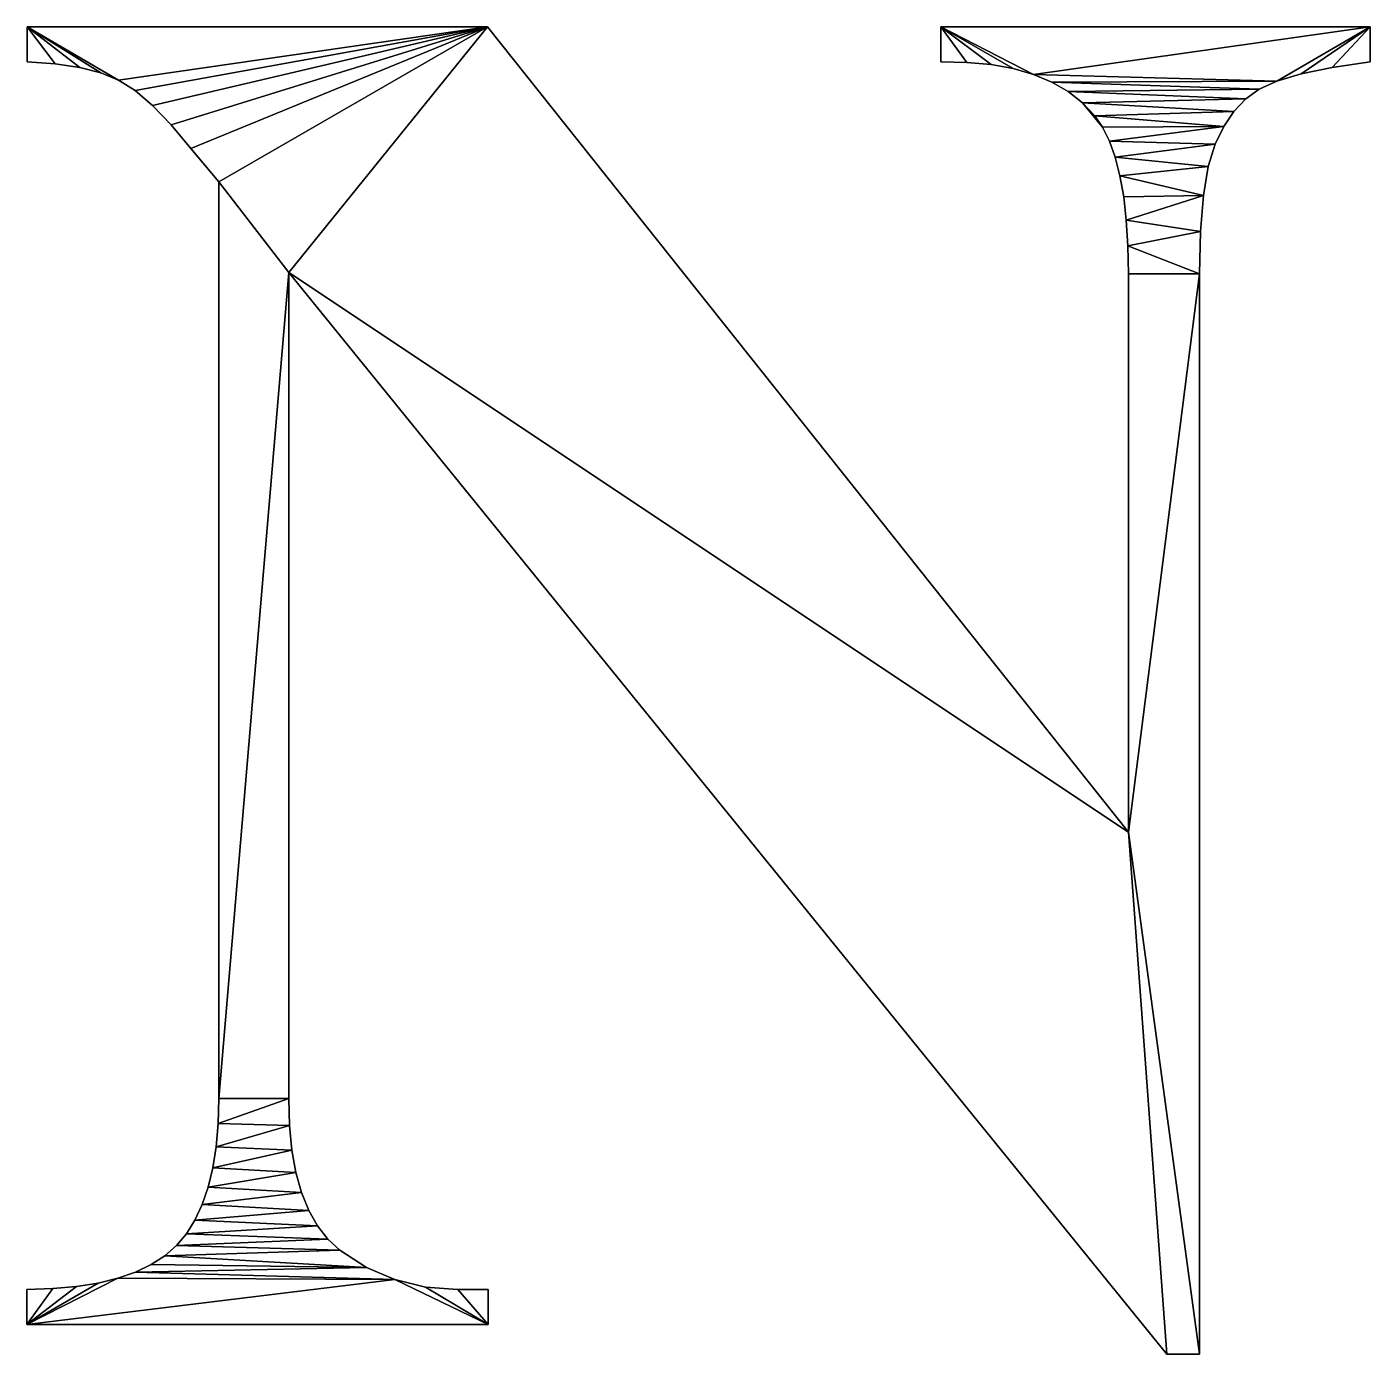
# Model space of a CAD drawing. Header units: metres. Extents: x 0.019 to 0.985, y -0.021 to 0.933.
import ezdxf

# ---------------------------------------------------------------- set-up
doc = ezdxf.new("R2010")
doc.units = ezdxf.units.M

msp = doc.modelspace()

# ---------------------------------------------------------------- meshes
at = {"layer": 'Armanisoft_0', "linetype": 'CONTINUOUS'}
mesh = msp.add_polyface(dxfattribs=at)
corners = [(0.350269, 0.932927), (0.810976, 0.353971), (0.810976, 0.755335), (0.810598, 0.775497), (0.809463, 0.79396), (0.807573, 0.810725), (0.804927, 0.82579), (0.801524, 0.839157), (0.797366, 0.850826), (0.792451, 0.860795), (0.78678, 0.869066), (0.77789, 0.878394), (0.767585, 0.886439), (0.755867, 0.893202), (0.742734, 0.898681), (0.728188, 0.902879), (0.712228, 0.905793), (0.694855, 0.907425), (0.676067, 0.907774), (0.676067, 0.932927), (0.984756, 0.932927), (0.984756, 0.907774), (0.957518, 0.903779), (0.935144, 0.899179), (0.917635, 0.893975), (0.904991, 0.888168), (0.895352, 0.881115), (0.886858, 0.872176), (0.879509, 0.861349), (0.873305, 0.848635), (0.868378, 0.832561), (0.864858, 0.811653), (0.862747, 0.785911), (0.862043, 0.755335), (0.862043, -0.021341), (0.838524, -0.021341), (0.207317, 0.756293), (0.207317, 0.162348), (0.207892, 0.142991), (0.209615, 0.125273), (0.212487, 0.109195), (0.216508, 0.094756), (0.221678, 0.081957), (0.227997, 0.070798), (0.235465, 0.061277), (0.244082, 0.053397), (0.26317, 0.04104), (0.283668, 0.032213), (0.305577, 0.026918), (0.328896, 0.025152), (0.35061, 0.025152), (0.35061, 0), (0.019055, 0), (0.019055, 0.025152), (0.037615, 0.025745), (0.054713, 0.027294), (0.07035, 0.029802), (0.084525, 0.033267), (0.09724, 0.037691), (0.108492, 0.043072), (0.118284, 0.04941), (0.126614, 0.056707), (0.133739, 0.065161), (0.139913, 0.074973), (0.145138, 0.086141), (0.149413, 0.098668), (0.152737, 0.112552), (0.155112, 0.127793), (0.156537, 0.144392), (0.157012, 0.162348), (0.157012, 0.821587), (0.136901, 0.845462), (0.122826, 0.86253), (0.109486, 0.876404), (0.09688, 0.887084), (0.08501, 0.894569), (0.072277, 0.89981), (0.057086, 0.903758), (0.039436, 0.906413), (0.019328, 0.907774), (0.019328, 0.932927), (0.350269, 0.932927), (0.501905, 2.029018), (-1.07132, -0.33082), (2.075131, -0.33082), (0.350269, 0.932927, 0.229421), (0.810976, 0.353971, 0.229421), (0.810976, 0.755335, 0.229421), (0.810598, 0.775497, 0.229421), (0.809463, 0.79396, 0.229421), (0.807573, 0.810725, 0.229421), (0.804927, 0.82579, 0.229421), (0.801524, 0.839157, 0.229421), (0.797366, 0.850826, 0.229421), (0.792451, 0.860795, 0.229421), (0.78678, 0.869066, 0.229421), (0.77789, 0.878394, 0.229421), (0.767585, 0.886439, 0.229421), (0.755867, 0.893202, 0.229421), (0.742734, 0.898681, 0.229421), (0.728188, 0.902879, 0.229421), (0.712228, 0.905793, 0.229421), (0.694855, 0.907425, 0.229421), (0.676067, 0.907774, 0.229421), (0.676067, 0.932927, 0.229421), (0.984756, 0.932927, 0.229421), (0.984756, 0.907774, 0.229421), (0.957518, 0.903779, 0.229421), (0.935144, 0.899179, 0.229421), (0.917635, 0.893975, 0.229421), (0.904991, 0.888168, 0.229421), (0.895352, 0.881115, 0.229421), (0.886858, 0.872176, 0.229421), (0.879509, 0.861349, 0.229421), (0.873305, 0.848635, 0.229421), (0.868378, 0.832561, 0.229421), (0.864858, 0.811653, 0.229421), (0.862747, 0.785911, 0.229421), (0.862043, 0.755335, 0.229421), (0.862043, -0.021341, 0.229421), (0.838524, -0.021341, 0.229421), (0.207317, 0.756293, 0.229421), (0.207317, 0.162348, 0.229421), (0.207892, 0.142991, 0.229421), (0.209615, 0.125273, 0.229421), (0.212487, 0.109195, 0.229421), (0.216508, 0.094756, 0.229421), (0.221678, 0.081957, 0.229421), (0.227997, 0.070798, 0.229421), (0.235465, 0.061277, 0.229421), (0.244082, 0.053397, 0.229421), (0.26317, 0.04104, 0.229421), (0.283668, 0.032213, 0.229421), (0.305577, 0.026918, 0.229421), (0.328896, 0.025152, 0.229421), (0.35061, 0.025152, 0.229421), (0.35061, 0, 0.229421), (0.019055, 0, 0.229421), (0.019055, 0.025152, 0.229421), (0.037615, 0.025745, 0.229421), (0.054713, 0.027294, 0.229421), (0.07035, 0.029802, 0.229421), (0.084525, 0.033267, 0.229421), (0.09724, 0.037691, 0.229421), (0.108492, 0.043072, 0.229421), (0.118284, 0.04941, 0.229421), (0.126614, 0.056707, 0.229421), (0.133739, 0.065161, 0.229421), (0.139913, 0.074973, 0.229421), (0.145138, 0.086141, 0.229421), (0.149413, 0.098668, 0.229421), (0.152737, 0.112552, 0.229421), (0.155112, 0.127793, 0.229421), (0.156537, 0.144392, 0.229421), (0.157012, 0.162348, 0.229421), (0.157012, 0.821587, 0.229421), (0.136901, 0.845462, 0.229421), (0.122826, 0.86253, 0.229421), (0.109486, 0.876404, 0.229421), (0.09688, 0.887084, 0.229421), (0.08501, 0.894569, 0.229421), (0.072277, 0.89981, 0.229421), (0.057086, 0.903758, 0.229421), (0.039436, 0.906413, 0.229421), (0.019328, 0.907774, 0.229421), (0.019328, 0.932927, 0.229421), (0.350269, 0.932927, 0.229421), (0.501905, 2.029018, 0.229421), (-1.07132, -0.33082, 0.229421), (2.075131, -0.33082, 0.229421), (0.350269, 0.932927), (0.350269, 0.932927, 0.229421), (0.810976, 0.353971), (0.810976, 0.353971, 0.229421), (0.810976, 0.755335), (0.810976, 0.755335, 0.229421), (0.810598, 0.775497), (0.810598, 0.775497, 0.229421), (0.809463, 0.79396), (0.809463, 0.79396, 0.229421), (0.807573, 0.810725), (0.807573, 0.810725, 0.229421), (0.804927, 0.82579), (0.804927, 0.82579, 0.229421), (0.801524, 0.839157), (0.801524, 0.839157, 0.229421), (0.797366, 0.850826), (0.797366, 0.850826, 0.229421), (0.792451, 0.860795), (0.792451, 0.860795, 0.229421), (0.78678, 0.869066), (0.78678, 0.869066, 0.229421), (0.77789, 0.878394), (0.77789, 0.878394, 0.229421), (0.767585, 0.886439), (0.767585, 0.886439, 0.229421), (0.755867, 0.893202), (0.755867, 0.893202, 0.229421), (0.742734, 0.898681), (0.742734, 0.898681, 0.229421), (0.728188, 0.902879), (0.728188, 0.902879, 0.229421), (0.712228, 0.905793), (0.712228, 0.905793, 0.229421), (0.694855, 0.907425), (0.694855, 0.907425, 0.229421), (0.676067, 0.907774), (0.676067, 0.907774, 0.229421), (0.676067, 0.932927), (0.676067, 0.932927, 0.229421), (0.984756, 0.932927), (0.984756, 0.932927, 0.229421), (0.984756, 0.907774), (0.984756, 0.907774, 0.229421), (0.957518, 0.903779), (0.957518, 0.903779, 0.229421), (0.935144, 0.899179), (0.935144, 0.899179, 0.229421), (0.917635, 0.893975), (0.917635, 0.893975, 0.229421), (0.904991, 0.888168), (0.904991, 0.888168, 0.229421), (0.895352, 0.881115), (0.895352, 0.881115, 0.229421), (0.886858, 0.872176), (0.886858, 0.872176, 0.229421), (0.879509, 0.861349), (0.879509, 0.861349, 0.229421), (0.873305, 0.848635), (0.873305, 0.848635, 0.229421), (0.868378, 0.832561), (0.868378, 0.832561, 0.229421), (0.864858, 0.811653), (0.864858, 0.811653, 0.229421), (0.862747, 0.785911), (0.862747, 0.785911, 0.229421), (0.862043, 0.755335), (0.862043, 0.755335, 0.229421), (0.862043, -0.021341), (0.862043, -0.021341, 0.229421), (0.838524, -0.021341), (0.838524, -0.021341, 0.229421), (0.207317, 0.756293), (0.207317, 0.756293, 0.229421), (0.207317, 0.162348), (0.207317, 0.162348, 0.229421), (0.207892, 0.142991), (0.207892, 0.142991, 0.229421), (0.209615, 0.125273), (0.209615, 0.125273, 0.229421), (0.212487, 0.109195), (0.212487, 0.109195, 0.229421), (0.216508, 0.094756), (0.216508, 0.094756, 0.229421), (0.221678, 0.081957), (0.221678, 0.081957, 0.229421), (0.227997, 0.070798), (0.227997, 0.070798, 0.229421), (0.235465, 0.061277), (0.235465, 0.061277, 0.229421), (0.244082, 0.053397), (0.244082, 0.053397, 0.229421), (0.26317, 0.04104), (0.26317, 0.04104, 0.229421), (0.283668, 0.032213), (0.283668, 0.032213, 0.229421), (0.305577, 0.026918), (0.305577, 0.026918, 0.229421), (0.328896, 0.025152), (0.328896, 0.025152, 0.229421), (0.35061, 0.025152), (0.35061, 0.025152, 0.229421), (0.35061, 0), (0.35061, 0, 0.229421), (0.019055, 0), (0.019055, 0, 0.229421), (0.019055, 0.025152), (0.019055, 0.025152, 0.229421), (0.037615, 0.025745), (0.037615, 0.025745, 0.229421), (0.054713, 0.027294), (0.054713, 0.027294, 0.229421), (0.07035, 0.029802), (0.07035, 0.029802, 0.229421), (0.084525, 0.033267), (0.084525, 0.033267, 0.229421), (0.09724, 0.037691), (0.09724, 0.037691, 0.229421), (0.108492, 0.043072), (0.108492, 0.043072, 0.229421), (0.118284, 0.04941), (0.118284, 0.04941, 0.229421), (0.126614, 0.056707), (0.126614, 0.056707, 0.229421), (0.133739, 0.065161), (0.133739, 0.065161, 0.229421), (0.139913, 0.074973), (0.139913, 0.074973, 0.229421), (0.145138, 0.086141), (0.145138, 0.086141, 0.229421), (0.149413, 0.098668), (0.149413, 0.098668, 0.229421), (0.152737, 0.112552), (0.152737, 0.112552, 0.229421), (0.155112, 0.127793), (0.155112, 0.127793, 0.229421), (0.156537, 0.144392), (0.156537, 0.144392, 0.229421), (0.157012, 0.162348), (0.157012, 0.162348, 0.229421), (0.157012, 0.821587), (0.157012, 0.821587, 0.229421), (0.136901, 0.845462), (0.136901, 0.845462, 0.229421), (0.122826, 0.86253), (0.122826, 0.86253, 0.229421), (0.109486, 0.876404), (0.109486, 0.876404, 0.229421), (0.09688, 0.887084), (0.09688, 0.887084, 0.229421), (0.08501, 0.894569), (0.08501, 0.894569, 0.229421), (0.072277, 0.89981), (0.072277, 0.89981, 0.229421), (0.057086, 0.903758), (0.057086, 0.903758, 0.229421), (0.039436, 0.906413), (0.039436, 0.906413, 0.229421), (0.019328, 0.907774), (0.019328, 0.907774, 0.229421), (0.019328, 0.932927), (0.019328, 0.932927, 0.229421)]
mesh.append_faces([[corners[k] for k in face] for face in [(11, 10, 9), (19, 14, 15), (19, 15, 16), (19, 16, 17), (19, 17, 18), (20, 14, 19), (22, 20, 21), (23, 20, 22), (24, 13, 14), (24, 14, 20), (24, 20, 23), (25, 12, 13), (25, 13, 24), (26, 11, 12), (26, 12, 25), (27, 10, 11), (27, 11, 26), (28, 8, 9), (28, 9, 10), (28, 10, 27), (29, 7, 8), (29, 8, 28), (30, 6, 7), (30, 7, 29), (31, 4, 5), (31, 5, 6), (31, 6, 30), (32, 3, 4), (32, 4, 31), (33, 1, 2), (33, 2, 3), (33, 3, 32), (35, 1, 34), (51, 47, 48), (51, 48, 49), (51, 49, 50), (52, 47, 51), (54, 52, 53), (55, 52, 54), (56, 52, 55), (57, 47, 52), (57, 52, 56), (58, 46, 47), (58, 47, 57), (59, 46, 58), (60, 45, 46), (60, 46, 59), (61, 44, 45), (61, 45, 60), (62, 43, 44), (62, 44, 61), (63, 42, 43), (63, 43, 62), (64, 41, 42), (64, 42, 63), (65, 40, 41), (65, 41, 64), (66, 39, 40), (66, 40, 65), (67, 38, 39), (67, 39, 66), (68, 37, 38), (68, 38, 67), (69, 36, 37), (69, 37, 68), (70, 0, 36), (71, 0, 70), (72, 0, 71), (73, 0, 72), (74, 0, 73), (75, 0, 74), (80, 0, 75), (80, 75, 76), (80, 76, 77), (80, 77, 78), (80, 78, 79), (0, 1, 36), (1, 33, 34), (1, 35, 36), (36, 69, 70), (96, 94, 95), (104, 100, 99), (104, 101, 100), (104, 102, 101), (104, 103, 102), (105, 104, 99), (107, 106, 105), (108, 107, 105), (109, 99, 98), (109, 105, 99), (109, 108, 105), (110, 98, 97), (110, 109, 98), (111, 97, 96), (111, 110, 97), (112, 96, 95), (112, 111, 96), (113, 94, 93), (113, 95, 94), (113, 112, 95), (114, 93, 92), (114, 113, 93), (115, 92, 91), (115, 114, 92), (116, 90, 89), (116, 91, 90), (116, 115, 91), (117, 89, 88), (117, 116, 89), (118, 87, 86), (118, 88, 87), (118, 117, 88), (120, 119, 86), (136, 133, 132), (136, 134, 133), (136, 135, 134), (137, 136, 132), (139, 138, 137), (140, 139, 137), (141, 140, 137), (142, 137, 132), (142, 141, 137), (143, 132, 131), (143, 142, 132), (144, 143, 131), (145, 131, 130), (145, 144, 131), (146, 130, 129), (146, 145, 130), (147, 129, 128), (147, 146, 129), (148, 128, 127), (148, 147, 128), (149, 127, 126), (149, 148, 127), (150, 126, 125), (150, 149, 126), (151, 125, 124), (151, 150, 125), (152, 124, 123), (152, 151, 124), (153, 123, 122), (153, 152, 123), (154, 122, 121), (154, 153, 122), (155, 121, 85), (156, 155, 85), (157, 156, 85), (158, 157, 85), (159, 158, 85), (160, 159, 85), (165, 160, 85), (165, 161, 160), (165, 162, 161), (165, 163, 162), (165, 164, 163), (85, 121, 86), (86, 119, 118), (86, 121, 120), (121, 155, 154), (172, 170, 171, 173), (174, 172, 173, 175), (176, 174, 175, 177), (178, 176, 177, 179), (180, 178, 179, 181), (182, 180, 181, 183), (184, 182, 183, 185), (186, 184, 185, 187), (188, 186, 187, 189), (190, 188, 189, 191), (192, 190, 191, 193), (194, 192, 193, 195), (196, 194, 195, 197), (198, 196, 197, 199), (200, 198, 199, 201), (202, 200, 201, 203), (204, 202, 203, 205), (206, 204, 205, 207), (208, 206, 207, 209), (210, 208, 209, 211), (212, 210, 211, 213), (214, 212, 213, 215), (216, 214, 215, 217), (218, 216, 217, 219), (220, 218, 219, 221), (222, 220, 221, 223), (224, 222, 223, 225), (226, 224, 225, 227), (228, 226, 227, 229), (230, 228, 229, 231), (232, 230, 231, 233), (234, 232, 233, 235), (236, 234, 235, 237), (238, 236, 237, 239), (240, 238, 239, 241), (242, 240, 241, 243), (244, 242, 243, 245), (246, 244, 245, 247), (248, 246, 247, 249), (250, 248, 249, 251), (252, 250, 251, 253), (254, 252, 253, 255), (256, 254, 255, 257), (258, 256, 257, 259), (260, 258, 259, 261), (262, 260, 261, 263), (264, 262, 263, 265), (266, 264, 265, 267), (268, 266, 267, 269), (270, 268, 269, 271), (272, 270, 271, 273), (274, 272, 273, 275), (276, 274, 275, 277), (278, 276, 277, 279), (280, 278, 279, 281), (282, 280, 281, 283), (284, 282, 283, 285), (286, 284, 285, 287), (288, 286, 287, 289), (290, 288, 289, 291), (292, 290, 291, 293), (294, 292, 293, 295), (296, 294, 295, 297), (298, 296, 297, 299), (300, 298, 299, 301), (302, 300, 301, 303), (304, 302, 303, 305), (306, 304, 305, 307), (308, 306, 307, 309), (310, 308, 309, 311), (312, 310, 311, 313), (314, 312, 313, 315), (316, 314, 315, 317), (318, 316, 317, 319), (320, 318, 319, 321), (322, 320, 321, 323), (324, 322, 323, 325), (326, 324, 325, 327), (328, 326, 327, 329), (330, 328, 329, 331), (170, 330, 331, 171)]])

doc.saveas('drawing.dxf')
